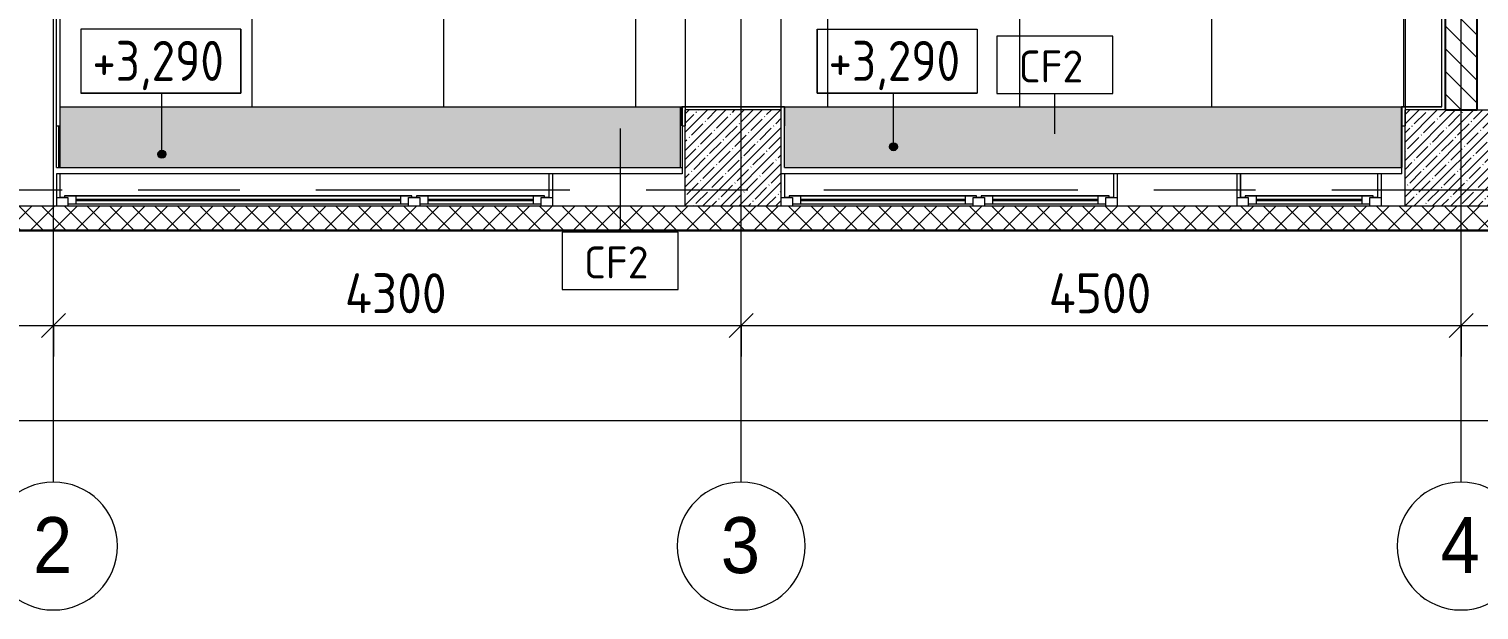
# Model space of a CAD drawing. Header units: millimetres. Extents: x -5507 to 191320, y -8553 to 29000.
# Drawn here: x 3557 to 12622, y -2627 to 1006 of the extents above; entities that cross this region are included whole.
import ezdxf

# ---------------------------------------------------------------- set-up
doc = ezdxf.new("R2010")
doc.units = ezdxf.units.MM
doc.linetypes.add('Осевая', pattern=[3175, 635, -476.25, 1587.5, -476.25])
for name, color, linetype, lineweight in [('A-ANNO-DIMS', 7, 'Continuous', 9), ('A-ANNO-DIMS-100', 7, 'Continuous', 9), ('A-CLNG', 7, 'Continuous', 9), ('A-CLNG-IDEN', 7, 'Continuous', 9), ('A-CLNG-PATT', 7, 'Continuous', 9), ('A-FLOR', 7, 'Continuous', 9), ('A-GLAZ', 7, 'Continuous', 9), ('A-GLAZ-1', 7, 'Continuous', 13), ('A-WALL', 7, 'Continuous', 9), ('G-ANNO-DIMS', 7, 'Continuous', 9), ('I-WALL', 7, 'Continuous', 9), ('S-COLS', 7, 'Continuous', 9), ('Оси', 7, 'Continuous', 9), ('Оси-1', 7, 'Continuous', 20), ('Оси-2', 7, 'Осевая', 9)]:
    doc.layers.add(name, color=color, linetype=linetype, lineweight=lineweight)
for name, color, linetype, lineweight, true_color in [('A-WALL-1', 7, 'Continuous', 25, 0x3c3c3c), ('A-WALL-2', 7, 'Continuous', 13, 0x3c3c3c), ('A-WALL-FNSH-1', 7, 'Continuous', 9, 0x3c3c3c), ('A-WALL-FNSH-2', 7, 'Continuous', 13, 0x3c3c3c)]:
    doc.layers.add(name, color=color, linetype=linetype, lineweight=lineweight, true_color=true_color)
doc.styles.add('Arial', font='arial.ttf', dxfattribs={"width": 0.9, "height": 350})
doc.styles.add('GOST Common', font='GOST_Common.ttf', dxfattribs={"width": 0.9, "height": 250})
doc.styles.add('GOST Common_1', font='GOST_Common.ttf', dxfattribs={"height": 200})
doc.styles.add('ISOCPEUR', font='isocpeur.ttf', dxfattribs={"width": 0.9, "height": 250})
doc.dimstyles.new('ISO-2_5_0_9К_БОЛЬШОЙ', dxfattribs={"dimscale": 304.8, "dimtxt": 248.995294, "dimasz": 0.492126, "dimexe": 0.393701, "dimexo": 0.984252, "dimgap": 0, "dimtad": 1, "dimdec": 0, "dimrnd": 10, "dimzin": 0, "dimdsep": 46, "dimtxsty": 'ISOCPEUR', "dimblk1": 'OBLIQUE', "dimblk2": 'OBLIQUE', "dimsah": 1, "dimcen": 0.09, "dimdle": 0.393701, "dimazin": 0, "dimtfac": 1, "dimtdec": 4, "dimtix": 1, "dimtmove": 2, "dimatfit": 3, "dimfxl": 1, "dimtvp": 1, "dimtolj": 1, "dimtzin": 0, "dimarcsym": 2})
doc.dimstyles.new('ISO-2_5_0_9К_БОЛЬШОЙ_1', dxfattribs={"dimscale": 304.8, "dimtxt": 248.995294, "dimasz": 0.492126, "dimexe": 0.393701, "dimexo": 0.984252, "dimgap": 0, "dimtad": 1, "dimdec": 0, "dimrnd": 10, "dimzin": 0, "dimdsep": 46, "dimtxsty": 'ISOCPEUR', "dimblk1": 'OBLIQUE', "dimblk2": 'OBLIQUE', "dimsah": 1, "dimcen": 0.09, "dimdle": 0.393701, "dimazin": 0, "dimtfac": 1, "dimtdec": 4, "dimtix": 1, "dimtmove": 0, "dimatfit": 3, "dimfxl": 1, "dimtvp": 1, "dimtolj": 1, "dimtzin": 0, "dimarcsym": 2})
pattern_1 = [(45, (0, 0), (-57.02463, 57.02463), []), (45, (57.025, 0), (-57.02463, 57.02463), [100.806, -20.161, 3.353, -16.808])]
pattern_2 = [(180, (6151, 4079.5), (-7e-14, -600), []), (270, (6151, 4079.5), (1200, 7e-14), [])]

# ---------------------------------------------------------------- blocks, each defined once
blk = doc.blocks.new('120_Окно_СКБ_2Ст - 120_Окно_СКБ_2Ст 3100х2500 _мал_ створка слева-2_-22446420-План потолков с обозначением видов отделки и геометрии 3 этажа в осях 1-12')
at = {"layer": 'A-GLAZ'}
for p, q in [((-1530, -127), (-1500, -127)), ((-1430, -107), (-770, -107)), ((-770, -117), (-1430, -117)), ((-700, -127), (-670, -127)), ((-600, -107), (1430, -107)), ((1430, -117), (-600, -117)), ((1500, -127), (1530, -127))]:
    blk.add_line(p, q, dxfattribs=at)
at = {"layer": 'A-GLAZ-1'}
for p, q in [((-1550, -127), (-1550, -75)), ((-1480, -75), (-1480, -127)), ((-720, -87), (-1480, -87)), ((-1480, -87), (-1480, -127)), ((-1430, -137), (-1430, -87)), ((-770, -137), (-770, -87)), ((-720, -127), (-720, -75)), ((-720, -127), (-720, -87)), ((-650, -75), (-650, -127)), ((1480, -87), (-650, -87)), ((-650, -87), (-650, -127)), ((-600, -137), (-600, -87)), ((1430, -137), (1430, -87)), ((1480, -127), (1480, -75)), ((1480, -127), (1480, -87)), ((-1480, -127), (-1550, -127)), ((-1480, -127), (-1500, -127)), ((-1500, -127), (-1500, -137)), ((-1500, -137), (-700, -137)), ((-700, -137), (-1500, -137)), ((-650, -127), (-720, -127)), ((-700, -127), (-720, -127)), ((-700, -137), (-700, -127)), ((-650, -127), (-670, -127)), ((-670, -127), (-670, -137)), ((-670, -137), (1500, -137)), ((1500, -137), (-670, -137)), ((1550, -127), (1480, -127)), ((1500, -127), (1480, -127)), ((1500, -137), (1500, -127))]:
    blk.add_line(p, q, dxfattribs=at)
blk = doc.blocks.new('120_Окно_СКБ_2Ст - 120_Окно_СКБ_2Ст 2100х2500 _мал створка СЛЕВА_-22446485-План потолков с обозначением видов отделки и геометрии 3 этажа в осях 1-12')
at = {"layer": 'A-GLAZ'}
for p, q in [((-1030, -127), (-1000, -127)), ((-930, -107), (-270, -107)), ((-270, -117), (-930, -117)), ((-200, -127), (-170, -127)), ((-100, -107), (930, -107)), ((930, -117), (-100, -117)), ((1000, -127), (1030, -127))]:
    blk.add_line(p, q, dxfattribs=at)
at = {"layer": 'A-GLAZ-1'}
for p, q in [((-1050, -127), (-1050, -75)), ((-980, -75), (-980, -127)), ((-220, -87), (-980, -87)), ((-980, -87), (-980, -127)), ((-930, -137), (-930, -87)), ((-270, -137), (-270, -87)), ((-220, -127), (-220, -75)), ((-220, -127), (-220, -87)), ((-150, -75), (-150, -127)), ((980, -87), (-150, -87)), ((-150, -87), (-150, -127)), ((-100, -137), (-100, -87)), ((930, -137), (930, -87)), ((980, -127), (980, -75)), ((980, -127), (980, -87)), ((1050, -75), (1050, -127)), ((-980, -127), (-1050, -127)), ((-980, -127), (-1000, -127)), ((-1000, -127), (-1000, -137)), ((-1000, -137), (-200, -137)), ((-200, -137), (-1000, -137)), ((-150, -127), (-220, -127)), ((-200, -127), (-220, -127)), ((-200, -137), (-200, -127)), ((-150, -127), (-170, -127)), ((-170, -127), (-170, -137)), ((-170, -137), (1000, -137)), ((1000, -137), (-170, -137)), ((1050, -127), (980, -127)), ((1000, -127), (980, -127)), ((1000, -137), (1000, -127))]:
    blk.add_line(p, q, dxfattribs=at)
blk = doc.blocks.new('120_Окно_СКБ_1Ст - 120_Окно_СКБ_1Ст 900х2500_h_-22445987-План потолков с обозначением видов отделки и геометрии 3 этажа в осях 1-12')
at = {"layer": 'A-GLAZ'}
for p, q in [((-430, -127), (-400, -127)), ((-330, -107), (330, -107)), ((330, -117), (-330, -117)), ((400, -127), (430, -127))]:
    blk.add_line(p, q, dxfattribs=at)
at = {"layer": 'A-GLAZ-1'}
for p, q in [((-450, -127), (-450, -75)), ((-380, -75), (-380, -127)), ((380, -87), (-380, -87)), ((-380, -87), (-380, -127)), ((-330, -137), (-330, -87)), ((330, -137), (330, -87)), ((380, -127), (380, -75)), ((380, -127), (380, -87)), ((450, -75), (450, -127)), ((-380, -127), (-450, -127)), ((-380, -127), (-400, -127)), ((-400, -127), (-400, -137)), ((-400, -137), (400, -137)), ((400, -137), (-400, -137)), ((450, -127), (380, -127)), ((400, -127), (380, -127)), ((400, -137), (400, -127))]:
    blk.add_line(p, q, dxfattribs=at)
blk = doc.blocks.new('Ось сетки - D8-29747960-План потолков с обозначением видов отделки и геометрии 3 этажа в осях 1-12')
at = {"layer": 'Оси-1'}
for start, end in [(360, 180), (180, 360)]:
    blk.add_arc((0, 0), 4, start, end, dxfattribs=at)
blk = doc.blocks.new('DIMBLOCK14-План потолков с обозначением видов отделки и геометрии 3 этажа в осях 1-12')
at = {"layer": 'A-ANNO-DIMS-100'}
for p, q in [((110, -1635), (110, -1321.1)), ((38310, -1635), (38310, -1321.1)), ((-10, -1441.1), (38430, -1441.1)), ((110, -1441.1), (110, -1635)), ((38310, -1441.1), (38310, -1635))]:
    blk.add_line(p, q, dxfattribs=at)
at = {"layer": 'A-ANNO-DIMS-100', "lineweight": 20}
for p, q in [((110, -1441.1), (35, -1516.1)), ((110, -1441.1), (185, -1366.1)), ((38310, -1441.1), (38235, -1516.1)), ((38310, -1441.1), (38385, -1366.1))]:
    blk.add_line(p, q, dxfattribs=at)
at = {"layer": 'A-ANNO-DIMS-100', "color": 0, "insert": (20005.7, -1114.4), "char_height": 250, "width": 948.097, "attachment_point": 1, "line_spacing_factor": 1.149209, "style": 'ISOCPEUR'}
blk.add_mtext('38200', dxfattribs=at)
blk = doc.blocks.new('_Oblique')
at = {"color": 0, "linetype": 'ByBlock', "lineweight": -2}
blk.add_line((-0.5, -0.5), (0.5, 0.5), dxfattribs=at)
blk = doc.blocks.new('DIMBLOCK15-План потолков с обозначением видов отделки и геометрии 3 этажа в осях 1-12')
at = {"layer": 'A-ANNO-DIMS-100'}
for p, q in [((110, -1041.8), (110, -727.8)), ((3710, -1041.8), (3710, -727.8)), ((-10, -847.8), (3710, -847.8)), ((110, -847.8), (110, -1041.8)), ((3710, -847.8), (3710, -1041.8))]:
    blk.add_line(p, q, dxfattribs=at)
at = {"layer": 'A-ANNO-DIMS-100', "lineweight": 20}
for p, q in [((110, -847.8), (185, -772.8)), ((3710, -847.8), (3785, -772.8)), ((110, -847.8), (35, -922.8)), ((3710, -847.8), (3635, -922.8))]:
    blk.add_line(p, q, dxfattribs=at)
at = {"layer": 'A-ANNO-DIMS-100', "color": 0, "insert": (1594, -521.2), "char_height": 250, "width": 758.478, "attachment_point": 1, "line_spacing_factor": 1.149209, "style": 'ISOCPEUR'}
blk.add_mtext('3600', dxfattribs=at)
blk = doc.blocks.new('DIMBLOCK16-План потолков с обозначением видов отделки и геометрии 3 этажа в осях 1-12')
at = {"layer": 'A-ANNO-DIMS-100'}
for p, q in [((3710, -1041.8), (3710, -727.8)), ((8010, -1041.8), (8010, -727.8)), ((3710, -847.8), (8010, -847.8)), ((3710, -847.8), (3710, -1041.8)), ((8010, -847.8), (8010, -1041.8))]:
    blk.add_line(p, q, dxfattribs=at)
at = {"layer": 'A-ANNO-DIMS-100', "lineweight": 20}
for p, q in [((3710, -847.8), (3785, -772.8)), ((8010, -847.8), (8085, -772.8)), ((3710, -847.8), (3635, -922.8)), ((8010, -847.8), (7935, -922.8))]:
    blk.add_line(p, q, dxfattribs=at)
at = {"layer": 'A-ANNO-DIMS-100', "color": 0, "insert": (5532, -521.2), "char_height": 250, "width": 787.208, "attachment_point": 1, "line_spacing_factor": 1.149209, "style": 'ISOCPEUR'}
blk.add_mtext('4300', dxfattribs=at)
blk = doc.blocks.new('DIMBLOCK17-План потолков с обозначением видов отделки и геометрии 3 этажа в осях 1-12')
at = {"layer": 'A-ANNO-DIMS-100'}
for p, q in [((8010, -1041.8), (8010, -727.8)), ((12510, -1041.8), (12510, -727.8)), ((8010, -847.8), (12510, -847.8)), ((8010, -847.8), (8010, -1041.8)), ((12510, -847.8), (12510, -1041.8))]:
    blk.add_line(p, q, dxfattribs=at)
at = {"layer": 'A-ANNO-DIMS-100', "lineweight": 20}
for p, q in [((8010, -847.8), (8085, -772.8)), ((12510, -847.8), (12585, -772.8)), ((8010, -847.8), (7935, -922.8)), ((12510, -847.8), (12435, -922.8))]:
    blk.add_line(p, q, dxfattribs=at)
at = {"layer": 'A-ANNO-DIMS-100', "color": 0, "insert": (9932, -521.2), "char_height": 250, "width": 787.208, "attachment_point": 1, "line_spacing_factor": 1.149209, "style": 'ISOCPEUR'}
blk.add_mtext('4500', dxfattribs=at)
blk = doc.blocks.new('DIMBLOCK18-План потолков с обозначением видов отделки и геометрии 3 этажа в осях 1-12')
at = {"layer": 'A-ANNO-DIMS-100'}
for p, q in [((12510, -1041.8), (12510, -727.8)), ((14010, -1041.8), (14010, -727.8)), ((12510, -847.8), (14010, -847.8)), ((12510, -847.8), (12510, -1041.8)), ((14010, -847.8), (14010, -1041.8))]:
    blk.add_line(p, q, dxfattribs=at)
at = {"layer": 'A-ANNO-DIMS-100', "lineweight": 20}
for p, q in [((12510, -847.8), (12585, -772.8)), ((14010, -847.8), (14085, -772.8)), ((12510, -847.8), (12435, -922.8)), ((14010, -847.8), (13935, -922.8))]:
    blk.add_line(p, q, dxfattribs=at)
at = {"layer": 'A-ANNO-DIMS-100', "color": 0, "insert": (12965.5, -521.2), "char_height": 250, "width": 706.764, "attachment_point": 1, "line_spacing_factor": 1.149209, "style": 'ISOCPEUR'}
blk.add_mtext('1500', dxfattribs=at)
blk = doc.blocks.new('Высотные отметки - 10х4_h_-17668695-План потолков с обозначением видов отделки и геометрии 3 этажа в осях 1-12')
at = {"layer": 'G-ANNO-DIMS'}
for p, q in [((-5, 4), (-5, 0)), ((5, 4), (-5, 4)), ((5, 4), (-5, 4)), ((-5, 4), (-5, 0)), ((5, 4), (5, 0)), ((5, 0), (5, 4)), ((5, 0), (-5, 0)), ((-5, 0), (5, 0))]:
    blk.add_line(p, q, dxfattribs=at)
blk = doc.blocks.new('М_потолков - Марка_ Имя типа-25382930-План потолков с обозначением видов отделки и геометрии 3 этажа в осях 1-12')
at = {"layer": 'A-CLNG-IDEN'}
for p, q in [((3.625, 1.984375), (-3.625, 1.984375)), ((-3.625, 1.984375), (-3.625, -1.59375)), ((3.625, -1.59375), (3.625, 1.984375)), ((-3.625, -1.59375), (3.625, -1.59375))]:
    blk.add_line(p, q, dxfattribs=at)

msp = doc.modelspace()

# ---------------------------------------------------------------- hatches: boundary and pattern name
at = {"layer": 'A-CLNG-PATT'}
h = msp.add_hatch(dxfattribs=at)
h.set_pattern_fill('FP_31', color=256, style=0, pattern_type=2)
h.set_pattern_definition(pattern_2)
h.paths.add_polyline_path([(10018.7, 520), (12160, 521), (12160, 7049), (11459, 7049), (11459, 7679), (10661, 7679), (10661, 7049), (8260, 7049), (8260, 6482.2), (8550, 6482.2), (8550, 5882.2), (8260, 5882.2), (8260, 4082.2), (8550, 4082.2), (8550, 3482.2), (8260, 3482.2), (8260, 1682.2), (8550, 1682.2), (8550, 1082.2), (8260, 1082.2), (8260, 520), (8280, 520)])
h.paths.add_polyline_path([(4205.8, 520), (7660, 520), (7660, 1082.2), (7350, 1082.2), (7350, 1682.2), (7660, 1682.2), (7660, 3482.2), (7350, 3482.2), (7350, 4082.2), (7660, 4082.2), (7660, 5882.2), (7350, 5882.2), (7350, 6482.2), (7660, 6482.2), (7660, 7049), (7010, 7049), (7010, 7679), (5348.3, 7679), (5215.8, 7643.4), (5215.7, 7679), (3751, 7679), (3751, 520)])
h.paths.add_polyline_path([(10018.7, 1082.2), (9750, 1082.2), (9750, 1682.2), (10950, 1682.2), (10950, 1082.2)])
h.paths.add_polyline_path([(6150, 1082.2), (4950, 1082.2), (4950, 1682.2), (6150, 1682.2)])
h.paths.add_polyline_path([(10018.7, 3482.2), (9750, 3482.2), (9750, 4082.2), (10950, 4082.2), (10950, 3482.2)])
h.paths.add_polyline_path([(6150, 3482.2), (4950, 3482.2), (4950, 4082.2), (6150, 4082.2)])
h.paths.add_polyline_path([(9750, 5882.2), (9750, 6482.2), (10950, 6482.2), (10950, 5882.2), (10018.7, 5882.2)])
h.paths.add_polyline_path([(4950, 5882.2), (4950, 6482.2), (6150, 6482.2), (6150, 5882.2)])
h.paths.add_polyline_path([(4951.2, 7279.5), (4914.9, 7414.7), (4987.4, 7414.8)])
h = msp.add_hatch(dxfattribs=at)
h.set_pattern_fill('FP_31', color=256, style=0, pattern_type=2)
h.set_pattern_definition(pattern_2)
h.paths.add_polyline_path([(7660, 520), (8260, 520), (8260, 1082.2), (7660, 1082.2), (7660, 1045.8)])
h.paths.add_polyline_path([(12389, 521), (12389, 7049), (12160, 7049), (12160, 521), (12161.9, 521)])
h.paths.add_polyline_path([(7660, 1682.2), (8260, 1682.2), (8260, 3482.2), (7660, 3482.2), (7660, 2365.1)])
h.paths.add_polyline_path([(8260, 4082.2), (8260, 5882.2), (7660, 5882.2), (7660, 4082.2), (7976.1, 4082.2)])
h.paths.add_polyline_path([(8260, 6482.2), (8260, 7049), (7660, 7049), (7660, 6482.2), (8187.8, 6482.2)])
h = msp.add_hatch(color=256, dxfattribs=at)
h.paths.add_polyline_path([(8280, 140), (12140, 140), (12140, 520), (8280, 519.1), (8280, 247.2)])
h.paths.add_polyline_path([(7630, 140), (7630, 520), (3750, 519.1), (3750, 400), (3741, 400), (3741, 140), (7112.2, 140)])
at = {"layer": 'A-WALL'}
h = msp.add_hatch(dxfattribs=at)
h.set_pattern_fill('FP_10', color=256, style=0, pattern_type=2)
h.set_pattern_definition([(45, (0, 0), (-70.71068, 70.71068), []), (135, (0, 0), (-70.71068, -70.71068), [])])
h.paths.add_polyline_path([(37629.9, -250), (38907.7, -250), (38907.7, -100), (-260, -100), (-260, -250), (36176.7, -250)])
at = {"layer": 'G-ANNO-DIMS'}
h = msp.add_hatch(color=256, dxfattribs=at)
edge = h.paths.add_edge_path()
edge.add_arc((8961.8, 269.4), 25, 0, 360)
h = msp.add_hatch(color=256, dxfattribs=at)
edge = h.paths.add_edge_path()
edge.add_arc((4388, 223.1), 25, 0, 360)
at = {"layer": 'I-WALL'}
h = msp.add_hatch(dxfattribs=at)
h.set_pattern_fill('FP_9', color=256, style=0, pattern_type=2)
h.set_pattern_definition([(135, (0, 0), (-70.7107, -70.7107), [])])
h.paths.add_polyline_path([(12410, 500), (12610, 500), (12610, 7700), (12410, 7700), (12410, 2365.1)])
at = {"layer": 'S-COLS'}
h = msp.add_hatch(dxfattribs=at)
h.set_pattern_fill('FP_11', color=256, style=0, pattern_type=2)
h.set_pattern_definition(pattern_1)
h.paths.add_polyline_path([(7660, -100), (8260, -100), (8260, 500), (7660, 500), (7660, -63.4)])
h = msp.add_hatch(dxfattribs=at)
h.set_pattern_fill('FP_11', color=256, style=0, pattern_type=2)
h.set_pattern_definition(pattern_1)
h.paths.add_polyline_path([(12160, -100), (12760, -100), (12760, 500), (12160, 500), (12160, -80.6)])

# ---------------------------------------------------------------- linework, layer by layer
at = {"layer": 'A-CLNG'}
for p, q in [((3751, 7679), (3751, 520)), ((3751, 520), (7640, 520)), ((7630, 140), (7630, 520)), ((8280, 520), (12140, 520)), ((12138.5, 520), (12138.5, 521)), ((3741, 400), (3741, 140)), ((12140, 140), (12140, 400))]:
    msp.add_line(p, q, dxfattribs=at)
at = {"layer": 'A-CLNG-IDEN'}
for p, q in [((9970, 350.2), (9970, 602.6)), ((7252.3, 383.8), (7252.3, -264.8))]:
    msp.add_line(p, q, dxfattribs=at)
at = {"layer": 'A-FLOR'}
for p, q in [((7660, 7300), (7660, 500)), ((8260, 500), (8260, 7300)), ((12160, 7300), (12160, 500)), ((8260, 500), (8260, 500)), ((12410, 500), (12760, 500))]:
    msp.add_line(p, q, dxfattribs=at)
at = {"layer": 'A-WALL'}
for p, q in [((6830, -48), (6830, -100)), ((10359.7, -48), (10359.7, -100)), ((11110, -100), (11110, -48)), ((12010, -48), (12010, -100)), ((-260, -250), (38907.7, -250))]:
    msp.add_line(p, q, dxfattribs=at)
at = {"layer": 'A-WALL-1'}
for p, q in [((12610, 500), (12610, 7700)), ((12410, 7070), (12410, 500)), ((12410, 500), (12610, 500))]:
    msp.add_line(p, q, dxfattribs=at)
at = {"layer": 'A-WALL-2'}
msp.add_line((-110, -100), (21910, -100), dxfattribs=at)
at = {"layer": 'A-WALL-FNSH-1'}
msp.add_line((38907.7, -258), (-268, -258), dxfattribs=at)
at = {"layer": 'A-WALL-FNSH-2'}
msp.add_line((-263, -253), (38907.7, -253), dxfattribs=at)
at = {"layer": 'G-ANNO-DIMS'}
for p, q in [((4388, 604.8), (4382.2, 604.8)), ((4388, 223.1), (4388, 604.8)), ((8961.8, 604.8), (8984.9, 604.8)), ((8961.8, 269.4), (8961.8, 604.8))]:
    msp.add_line(p, q, dxfattribs=at)
for centre in [(8961.8, 269.4), (4388, 223.1)]:
    msp.add_circle(centre, 25, dxfattribs=at)
at = {"layer": 'I-WALL'}
for p, q in [((3730, 140), (3730, 7700)), ((3750, 7700), (3750, 140)), ((12389, 521), (12389, 7049)), ((12390, 520), (12390, 7050)), ((3751, 520), (3751, 140)), ((7639, 400), (7639, 521)), ((7639, 521), (8281, 521)), ((7640, 521), (7640, 100)), ((7640, 520), (8280, 520)), ((8260, 500), (7660, 500)), ((7660, 500), (7660, 400)), ((8260, 100), (8260, 500)), ((8280, 140), (8280, 520)), ((8281, 521), (8281, 400)), ((12138.5, 521), (12389, 521)), ((12138.5, 141), (12138.5, 520)), ((12139.5, 520), (12139.5, 141)), ((12140, 520), (12390, 520)), ((12140, 400), (12140, 520)), ((12410, 500), (12160, 500)), ((12160, 500), (12160, 400)), ((3730, 400), (3750, 400)), ((7639, 400), (7660, 400)), ((8280, 400), (8281, 400)), ((12140, 400), (12160, 400)), ((3730, 141), (7640, 141)), ((3730, 140), (7640, 140)), ((3730, 100), (3730, -100)), ((7640, 100), (3730, 100)), ((3750, 100), (3750, -48)), ((3751, 100), (3751, -48)), ((6809, -48), (6809, 100)), ((6810, -48), (6810, 100)), ((6830, 100), (6830, -48)), ((12140, 100), (8260, 100)), ((8279.7, 100), (8279.7, -48)), ((8280, 141), (12140, 141)), ((8280, 140), (12140, 140)), ((8280.7, 100), (8280.7, -48)), ((10338.7, -48), (10338.7, 100)), ((10339.7, -48), (10339.7, 100)), ((10359.7, 100), (10359.7, -48)), ((11110, -48), (11110, 100)), ((11130, 100), (11130, -48)), ((11131, 100), (11131, -48)), ((11989, -48), (11989, 100)), ((11990, -48), (11990, 100)), ((12010, 100), (12010, -48)), ((12140, 100), (12140, 140)), ((3730, -48), (3751, -48)), ((3750, -1), (3751, -1)), ((6809, -48), (6830, -48)), ((8260, -48), (8280.7, -48)), ((10338.7, -48), (10359.7, -48)), ((11110, -48), (11131, -48)), ((11989, -48), (12010, -48))]:
    msp.add_line(p, q, dxfattribs=at)
at = {"layer": 'S-COLS'}
for p, q in [((7660, 400), (7660, 500)), ((12160, 400), (12160, 500)), ((7660, -100), (7660, 400)), ((12160, -100), (12160, 400)), ((8260, -100), (8260, 100))]:
    msp.add_line(p, q, dxfattribs=at)
at = {"layer": 'Оси'}
for p, q in [((3710, -1826.6), (3710, 673.4)), ((8010, -1826.6), (8010, 673.4)), ((12510, -1826.6), (12510, 673.4))]:
    msp.add_line(p, q, dxfattribs=at)
at = {"layer": 'Оси-2'}
for p, q in [((3710, 673.4), (3710, 24898.1)), ((8010, 673.4), (8010, 24898.1)), ((12510, 673.4), (12510, 24898.1)), ((-2109.8, 0), (35990, 0))]:
    msp.add_line(p, q, dxfattribs=at)

# ---------------------------------------------------------------- block references
at = {"layer": 'A-CLNG-IDEN', "xscale": 99.99999999999993, "yscale": 99.99999999999993, "zscale": 99.99999999999993}
for p in [(9970, 762), (7252.3, -463.2)]:
    msp.add_blockref('М_потолков - Марка_ Имя типа-25382930-План потолков с обозначением видов отделки и геометрии 3 этажа в осях 1-12', p, dxfattribs=at)
at = {"layer": 'A-GLAZ', "rotation": 180}
for name, p in [('120_Окно_СКБ_2Ст - 120_Окно_СКБ_2Ст 3100х2500 _мал_ створка слева-2_-22446420-План потолков с обозначением видов отделки и геометрии 3 этажа в осях 1-12', (5280, -175)), ('120_Окно_СКБ_2Ст - 120_Окно_СКБ_2Ст 2100х2500 _мал створка СЛЕВА_-22446485-План потолков с обозначением видов отделки и геометрии 3 этажа в осях 1-12', (9309.7, -175)), ('120_Окно_СКБ_1Ст - 120_Окно_СКБ_1Ст 900х2500_h_-22445987-План потолков с обозначением видов отделки и геометрии 3 этажа в осях 1-12', (11560, -175))]:
    msp.add_blockref(name, p, dxfattribs=at)
at = {"layer": 'G-ANNO-DIMS', "xscale": 99.99999999999993, "yscale": 99.99999999999993, "zscale": 99.99999999999993}
msp.add_blockref('Высотные отметки - 10х4_h_-17668695-План потолков с обозначением видов отделки и геометрии 3 этажа в осях 1-12', (4382.2, 604.8), dxfattribs=at)
at = {"layer": 'G-ANNO-DIMS', "extrusion": (0, 0, -1), "xscale": 99.99999999999993, "yscale": 99.99999999999993, "zscale": 99.99999999999993}
msp.add_blockref('Высотные отметки - 10х4_h_-17668695-План потолков с обозначением видов отделки и геометрии 3 этажа в осях 1-12', (-8984.9, 604.8), dxfattribs=at)
at = {"layer": 'Оси-1', "xscale": 99.99999999999993, "yscale": 99.99999999999993, "zscale": 99.99999999999993}
for p in [(3710, -2226.6), (8010, -2226.6), (12510, -2226.6)]:
    msp.add_blockref('Ось сетки - D8-29747960-План потолков с обозначением видов отделки и геометрии 3 этажа в осях 1-12', p, dxfattribs=at)

# ---------------------------------------------------------------- texts
at = {"layer": 'A-CLNG-IDEN', "char_height": 200, "width": 529.114, "attachment_point": 1, "style": 'GOST Common_1'}
for insert in [(9744.2, 871.7), (7026.5, -353.5)]:
    msp.add_mtext('CF2', dxfattribs=dict(at, insert=insert))
at = {"layer": 'G-ANNO-DIMS', "char_height": 250, "width": 1028.823, "attachment_point": 1, "line_spacing_factor": 1.022761, "style": 'GOST Common'}
for insert in [(3953.5, 931.5), (8556.2, 931.5)]:
    msp.add_mtext('+3,290', dxfattribs=dict(at, insert=insert))
at = {"layer": 'Оси', "char_height": 350, "width": 303.038, "attachment_point": 1, "style": 'Arial'}
for s, insert in [('\\fArial|b0|i0|c204|p34|;\\W.9;2', (3582.5, -2046)), ('\\fArial|b0|i0|c204|p34|;\\W.9;3', (7882.5, -2046)), ('\\fArial|b0|i0|c204|p34|;\\W.9;4', (12382.5, -2046))]:
    msp.add_mtext(s, dxfattribs=dict(at, insert=insert))

# ---------------------------------------------------------------- dimensions: what is measured, and where the dimension line sits
at = {"layer": 'A-ANNO-DIMS'}
for base, p1, p2, override, picture, middle in [((3710, -847.8), (110, -741.8), (3710, -741.8), {"dimpost": '<>', "dimfxl": 3599.999993}, 'DIMBLOCK15-План потолков с обозначением видов отделки и геометрии 3 этажа в осях 1-12', (1910, -722.8)), ((8010, -847.8), (3710, -741.8), (8010, -741.8), {"dimpost": '<>', "dimfxl": 4299.999972}, 'DIMBLOCK16-План потолков с обозначением видов отделки и геометрии 3 этажа в осях 1-12', (5860, -722.8)), ((12510, -847.8), (8010, -741.8), (12510, -741.8), {"dimpost": '<>', "dimfxl": 4500}, 'DIMBLOCK17-План потолков с обозначением видов отделки и геометрии 3 этажа в осях 1-12', (10260, -722.8)), ((14010, -847.8), (12510, -741.8), (14010, -741.8), {"dimpost": '<>', "dimfxl": 1500}, 'DIMBLOCK18-План потолков с обозначением видов отделки и геометрии 3 этажа в осях 1-12', (13260, -722.8))]:
    dim = msp.add_linear_dim(base=base, p1=p1, p2=p2, dimstyle='ISO-2_5_0_9К_БОЛЬШОЙ_1', override=override, dxfattribs=at)
    dim.commit()
    dim.dimension.update_dxf_attribs({"geometry": picture, "text_midpoint": middle})
dim = msp.add_linear_dim(base=(38310, -1441.1), p1=(110, -1335), p2=(38310, -1335), dimstyle='ISO-2_5_0_9К_БОЛЬШОЙ', override={"dimpost": '<>', "dimfxl": 38199.999966}, dxfattribs=at)
dim.commit()
dim.dimension.update_dxf_attribs({"geometry": 'DIMBLOCK14-План потолков с обозначением видов отделки и геометрии 3 этажа в осях 1-12', "text_midpoint": (20479.8, -1281.1), "dimtype": 160})

doc.saveas('drawing.dxf')
